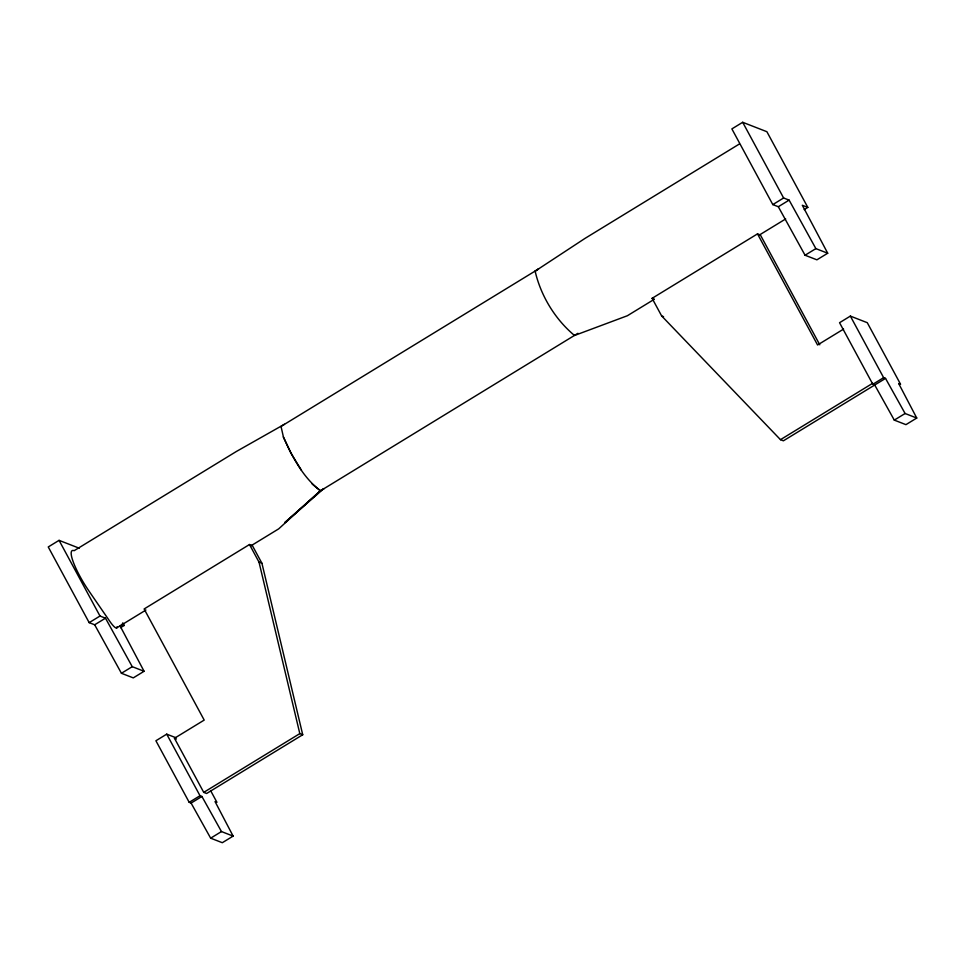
<?xml version="1.0" encoding="UTF-8"?>
<svg xmlns="http://www.w3.org/2000/svg" width="965" height="965" viewBox="0 0 965 965"><rect width="100%" height="100%" fill="white"/><g stroke="black" fill="none" stroke-linecap="round" stroke-linejoin="round"><path stroke-width="1.45" d="M284.723 522.62L320.416 490.763L323.951 488.628M284.735 522.716L323.842 488.58M654.186 299.343L627.383 315.736L574.513 335.482C555.116 319.319 540.774 295.748 535.129 271.153L584.959 238.427L739.431 143.966M535.129 271.153L538.554 268.97L281.02 426.433L283.421 436.988L290.851 452.995L301.406 470.232M577.951 333.299L320.513 490.799C302.853 477.373 292.298 456.771 283.324 436.94M79.227 548.204L59.058 540.352L48.25 546.962L89.178 622.642L94.679 624.789L121.433 673.28L133.267 677.888L144.075 671.278L120.094 625.971M807.814 207.403L766.885 131.71L742.688 122.29L731.88 128.9L772.808 204.592L778.309 206.727L805.063 255.23L816.897 259.826L827.705 253.228L802.313 205.256L807.814 207.403L804.207 209.598M89.178 622.642L99.986 616.032L105.487 618.179L132.241 666.67L144.075 671.278M772.808 204.592L783.616 197.982L789.117 200.117L815.871 248.62L827.705 253.228M778.309 206.727L789.117 200.117M94.679 624.789L105.487 618.179M249.501 544.525L144.123 608.975L204.194 720.083L174.472 738.261L203.736 792.374L206.631 793.495L302.721 734.751L261.925 563.27L252.408 545.659L249.501 544.525L259.018 562.137L299.813 733.617L302.721 734.751M916.75 418.038L898.68 383.527L900.574 384.263L867.282 322.696L850.358 316.098L839.55 322.708L872.83 384.275L874.724 385.011L894.29 420.113L905.942 424.648L916.75 418.038L905.098 413.503L885.532 378.401L783.387 440.812L780.48 439.678L661.64 315.929L652.111 298.318L757.501 233.88L760.408 235.014L819.768 344.794M116.572 627.998L145.932 610.037M250.611 546.021L278.704 528.856L320.416 490.763L312.153 484.032M758.864 235.327L785.679 218.934M120.577 627.66L124.183 625.453L122.772 622.847M121.433 673.28L132.241 666.67M805.063 255.23L815.871 248.62M175.835 737.706L166.716 734.148L155.908 740.758L189.2 802.325L191.094 803.073L210.659 838.175L222.312 842.71L233.12 836.1L215.05 801.577L216.932 802.313L210.563 790.528M843.591 329.089L817.572 344.988L757.501 233.88M203.736 792.374L299.813 733.617M780.48 439.678L872.71 383.274M189.2 802.325L200.008 795.727L201.902 796.463L221.468 831.565L233.12 836.1M872.83 384.275L883.638 377.665L885.532 378.401M191.094 803.073L201.902 796.463M210.659 838.175L221.468 831.565M894.29 420.113L905.098 413.503M284.458 424.262L236.28 451.536L74.16 550.689A34.27 6.9 58.6 0 0 88.864 590.894L109.793 621.327A12.449 2.509 58.6 0 0 117.018 626.743M652.111 298.318L654.053 299.078M661.64 315.929L663.57 316.689M259.018 562.137L261.925 563.27M121.433 624.379L124.183 625.453M174.472 738.261L176.414 739.009M850.358 316.098L883.638 377.665M742.688 122.29L783.616 197.982M166.716 734.148L200.008 795.727M59.058 540.352L99.986 616.032"/></g></svg>
